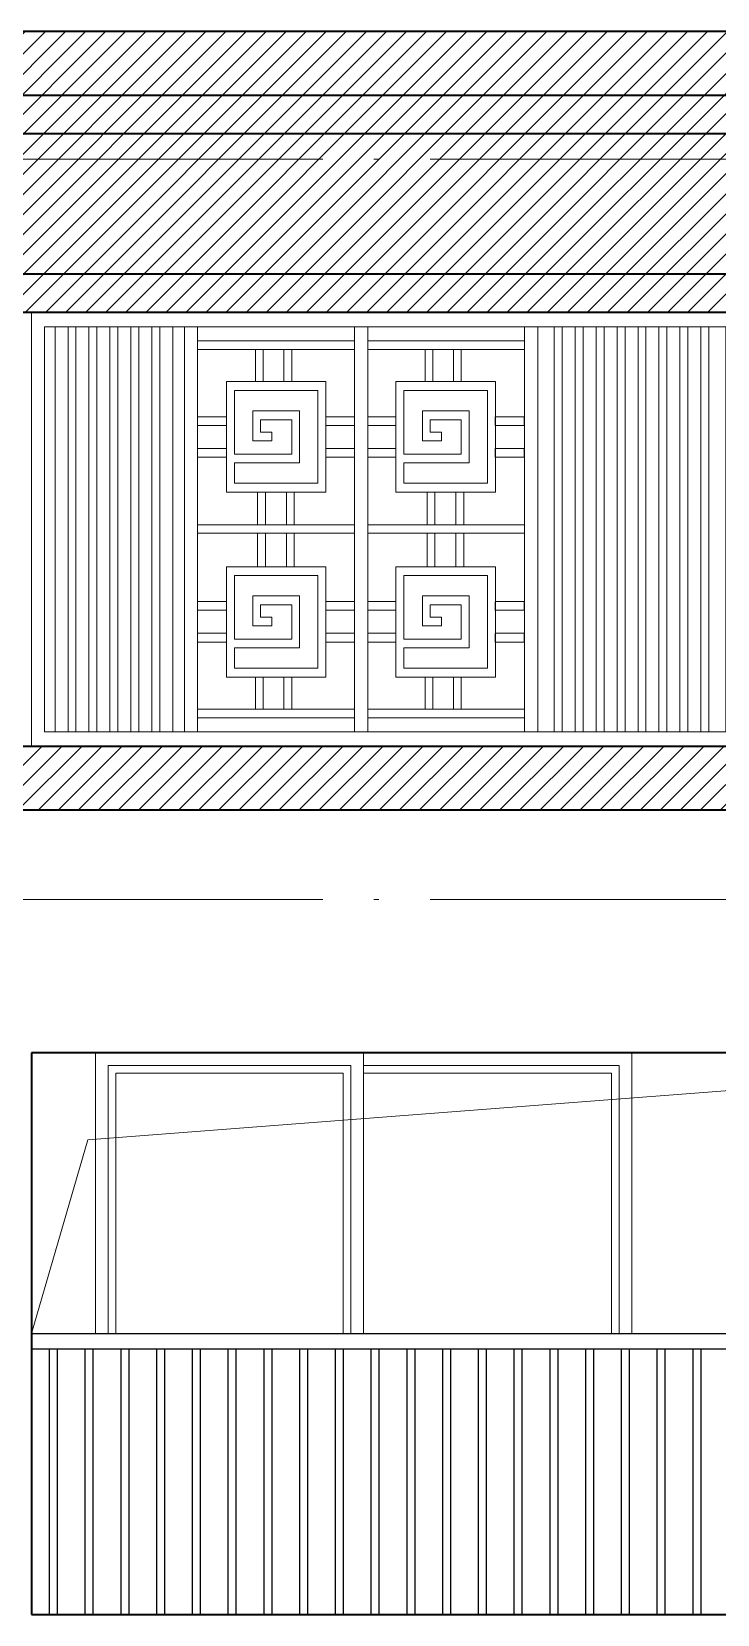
# Model space of a CAD drawing. Extents: x -518115 to 1124316, y -209821 to 1628073.
# Drawn here: x 856617 to 859302, y 143849 to 150049 of the extents above; entities that cross this region are included whole.
import ezdxf
from ezdxf.xclip import XClip

# ---------------------------------------------------------------- set-up
doc = ezdxf.new("R2010")
doc.units = 0
doc.header["$LTSCALE"] = 1000
doc.header["$MEASUREMENT"] = 0
doc.header["$XCLIPFRAME"] = 0
doc.linetypes.add('DOTE', pattern=[2.4200000000000004, 2, -0.2, 0.02, -0.2])
doc.layers.add('3-剖面填充（细）', color=250, linetype='Continuous')
doc.layers.add('Stair-栏杆', color=142, linetype='Continuous')
for name, color, linetype, lineweight in [('DOTE', 19, 'DOTE', 9), ('WINDOW', 144, 'Continuous', 15), ('立面-中轮廓线', 213, 'Continuous', 35), ('立面-普通轮廓', 7, 'Continuous', 18), ('立面-洞口示意', 152, 'Continuous', 13), ('立面-窗开启线', 250, 'Continuous', 13)]:
    doc.layers.add(name, color=color, linetype=linetype, lineweight=lineweight)

# ---------------------------------------------------------------- blocks, each defined once
blk = doc.blocks.new('A$C2CC04333')
at = {"layer": '立面-窗开启线', "color": 36, "ltscale": 0.5, "true_color": 0x88471b}
for p, q in [((0, -1699.529811659828), (0, 0)), ((0, 0), (4649.996272263583, 0)), ((4599.144484703429, -56.87853596838977), (50.85178756015375, -56.87853598059155)), ((50.85178756015375, -56.87853598059155), (50.85178756015375, -1642.853087623836)), ((91.46820706798462, -1642.853087623829), (91.46820707357256, -56.87853596836067)), ((142.3592910130392, -56.87853596836067), (142.3592910070438, -1642.853087623829)), ((173.4557693891111, -1642.853087623829), (173.4557693951647, -56.87853596836067)), ((224.3468533341656, -56.87853596836067), (224.3468533286359, -1642.853087623829)), ((255.4433317107032, -1642.853087623829), (255.4433317162911, -56.87853596836067)), ((306.3344156557578, -56.87853596836067), (306.3344156501116, -1642.853087623829)), ((337.4308940322953, -1642.853087623829), (337.4308940378833, -56.87853596836067)), ((388.3219779773499, -56.87853596836067), (388.3219779717037, -1642.853087623829)), ((419.4184563538874, -1642.853087623829), (419.4184563594754, -56.87853596836067)), ((470.3095402984763, -56.87853596836067), (470.3095402928302, -1642.853087623829)), ((501.4060186750139, -1642.853087623829), (501.4060186810675, -56.87853596836067)), ((552.2971026200685, -56.87853596836067), (552.2971026144805, -1642.853087623829)), ((598.1124247489497, -56.87853596825153), (598.1124247428961, -1642.853087623822)), ((649.7057937057689, -1642.853087623822), (649.7057937113568, -56.87853596825153)), ((1264.205234647263, -56.87853596825153), (1264.205234641209, -1640.58959612879)), ((1315.798603604082, -1640.58959612879), (1315.79860360967, -56.87853596825153)), ((1930.298044545576, -56.87853596825153), (1930.298044539522, -1642.853087623822)), ((1981.891413502395, -1642.853087623822), (1981.891413507983, -56.87853596825153)), ((2046.55918405531, -56.87853596825153), (2046.524761667824, -1642.853087623829)), ((2077.621240059147, -1642.853087623829), (2077.655662446748, -56.87853596825153)), ((2128.529559754301, -56.87853596825153), (2128.512348557706, -1642.853087623822)), ((2159.608826942218, -1642.853087623822), (2159.626038138755, -56.87853596825153)), ((2210.499935450964, -56.87853596825153), (2210.499935445376, -1642.853087623822)), ((2241.596413827501, -1642.853087623822), (2241.596413833089, -56.87853596825153)), ((2292.487497772556, -56.87853596825153), (2292.487497766968, -1642.853087623822)), ((2323.583976149093, -1642.853087623822), (2323.583976154681, -56.87853596825153)), ((2374.475060094148, -56.87853596825153), (2374.475060088094, -1642.853087623822)), ((2405.57153847022, -1642.853087623822), (2405.571538476273, -56.87853596825153)), ((2456.462622415274, -56.87853596825153), (2456.462622409686, -1642.853087623822)), ((2487.559100791812, -1642.853087623822), (2487.5591007974, -56.87853596825153)), ((2538.450184736867, -56.87853596825153), (2538.450184731337, -1642.853087623822)), ((2569.546663113404, -1642.853087623822), (2569.546663118992, -56.87853596825153)), ((2620.437747058459, -56.87853596825153), (2620.437747052929, -1642.853087623822)), ((2651.534225435054, -1642.853087623822), (2651.534225440584, -56.87853596825153)), ((2718.108580169734, -56.87853596825153), (2718.108580164146, -1642.853087623822)), ((2769.701949126495, -1642.853087623822), (2769.701949132141, -56.87853596825153)), ((3384.201390068047, -56.87853596825153), (3384.201390062459, -1640.589596119011)), ((3435.794759024866, -1640.589596119011), (3435.794759030454, -56.87853596825153)), ((4050.29419996636, -56.87853596825153), (4050.294199960772, -1642.853087623822)), ((4097.699169643514, -56.87853596836067), (4097.69916964916, -1642.853087623822)), ((4148.590253588627, -1642.853087623822), (4148.590253582515, -56.87853596836067)), ((4179.686731965106, -56.87853596836067), (4179.686731970636, -1642.853087623822)), ((4230.577815909754, -1642.853087623822), (4230.577815904107, -56.87853596836067)), ((4261.674294286233, -56.87853596836067), (4261.674294291821, -1642.853087623822)), ((4312.565378231346, -1642.853087623822), (4312.5653782257, -56.87853596836067)), ((4343.661856607825, -56.87853596836067), (4343.661856613413, -1642.853087623822)), ((4394.552940552938, -1642.853087623822), (4394.552940547292, -56.87853596836067)), ((4425.649418929417, -56.87853596836067), (4425.649418935005, -1642.853087623822)), ((4476.54050287453, -1642.853087623822), (4476.540502868418, -56.87853596836067)), ((4507.636981250544, -56.87853596836067), (4507.636981256597, -1642.853087623822)), ((4558.528065195656, -1642.853087623822), (4558.52806519001, -56.87853596836067)), ((4599.144484703429, -56.87853598059155), (4599.144484703429, -1642.853087623836)), ((4649.996272263583, -1699.529703226406), (4649.996272263583, -1.317821443080902e-07)), ((1264.205234641209, -111.5232210650574), (649.7057937057689, -111.5232210650574)), ((1930.298044539522, -111.5232210650574), (1315.798603604082, -111.5232210650574)), ((3384.201390062459, -111.5232210550457), (2769.701949126553, -111.5232210550457)), ((4050.294199960772, -111.5232210550457), (3435.794759024866, -111.5232210550457)), ((649.7057937057689, -145.67601403757), (1264.205234641209, -145.67601403757)), ((876.3515844079666, -271.0760022273753), (876.3515844079666, -145.67601403757)), ((907.0983063234016, -145.67601403757), (907.0983063234016, -271.0760022273753)), ((987.5472158063203, -271.0760021882597), (987.5472158063203, -145.67601403757)), ((1018.293937722221, -145.67601403757), (1018.293937722221, -271.0760021882597)), ((1315.798603604082, -145.67601403757), (1930.298044539522, -145.67601403757)), ((1540.394705249928, -271.0760022273753), (1540.394705249928, -145.67601403757)), ((1571.141427165829, -145.67601403757), (1571.141427165829, -271.0760022273753)), ((1651.590336648282, -271.0760021882597), (1651.590336648282, -145.67601403757)), ((1682.337058564182, -145.67601403757), (1682.337058564182, -271.0760021882597)), ((2769.701949126553, -145.6760140277911), (3384.201390062459, -145.6760140277911)), ((2996.34773982875, -271.0760022173636), (2996.34773982875, -145.6760140275583)), ((3027.094461744651, -145.6760140275583), (3027.094461744651, -271.0760022173636)), ((3107.543371227104, -271.0760021784808), (3107.543371227104, -145.6760140275583)), ((3138.290093143005, -145.6760140275583), (3138.290093143005, -271.0760021784808)), ((3435.794759024866, -145.6760140277911), (4050.294199960772, -145.6760140277911)), ((3660.390860670712, -271.0760022175964), (3660.390860670712, -145.6760140275583)), ((3691.137582586613, -145.6760140275583), (3691.137582586613, -271.0760022175964)), ((3771.586492069531, -271.0760021784808), (3771.586492069531, -145.6760140275583)), ((3802.333213984966, -145.6760140275583), (3802.333213984966, -271.0760021784808)), ((1152.034762713592, -271.0760022273753), (762.5938416868448, -271.0760022273753)), ((762.5938416868448, -271.0760022273753), (762.5938416868448, -703.6780465461779)), ((793.8515998218209, -554.5441838994157), (793.8515998218209, -305.6082706772722)), ((1120.777004578616, -305.6082706772722), (793.8515998218209, -305.6082706772722)), ((1120.777004578616, -669.145778096281), (1120.777004578616, -305.6082706772722)), ((1152.034762713592, -703.6780465461779), (1152.034762713592, -271.0760022273753)), ((1816.07788355602, -271.0760022273753), (1426.636962528806, -271.0760022273753)), ((1426.636962528806, -271.0760022273753), (1426.636962528806, -703.6780465461779)), ((1457.894720663782, -554.5441838994157), (1457.894720663782, -305.6082706772722)), ((1784.820125420578, -305.6082706772722), (1457.894720663782, -305.6082706772722)), ((1784.820125420578, -669.145778096281), (1784.820125420578, -305.6082706772722)), ((1816.07788355602, -703.6780465461779), (1816.07788355602, -271.0760022273753)), ((3272.030918134842, -271.0760022173636), (2882.589997107629, -271.0760022173636)), ((2882.589997107629, -271.0760022173636), (2882.589997107629, -703.678046536399)), ((2913.847755242605, -554.5441838896368), (2913.847755242605, -305.6082706674933)), ((3240.773159999866, -305.6082706674933), (2913.847755242605, -305.6082706674933)), ((3240.773159999866, -669.1457780862693), (3240.773159999866, -305.6082706674933)), ((3272.030918134842, -703.678046536399), (3272.030918134842, -271.0760022173636)), ((3936.074038976803, -271.0760022175964), (3546.633117950056, -271.0760022175964)), ((3546.633117950056, -271.0760022175964), (3546.633117950056, -703.678046536399)), ((3577.890876085032, -554.5441838896368), (3577.890876085032, -305.6082706674933)), ((3904.816280841827, -305.6082706674933), (3577.890876085032, -305.6082706674933)), ((3904.816280841827, -669.1457780862693), (3904.816280841827, -305.6082706674933)), ((3936.074038976803, -703.678046536399), (3936.074038976803, -271.0760022175964)), ((762.5938416868448, -408.4461250724271), (649.7057937057689, -408.4461250724271)), ((1048.525465283077, -385.6775964240078), (866.1031391178258, -385.6775964240078)), ((866.1031391178258, -502.9355189632624), (866.1031391178258, -385.6775964240078)), ((1018.292551676743, -420.2098648741376), (896.3360527236946, -420.2098648741376)), ((896.3360527236946, -468.4032505131327), (896.3360527236946, -420.2098648741376)), ((1018.292551676743, -554.5441838994157), (1018.292551676743, -420.2098648741376)), ((1048.525465283077, -589.0764523495454), (1048.525465283077, -385.6775964240078)), ((1151.316524213646, -442.6004577034619), (1151.316524213646, -408.4461250724271)), ((1151.316524213646, -408.4461250724271), (1264.205234641209, -408.4461250724271)), ((1426.636962528806, -408.4461250724271), (1315.798603604082, -408.4461250724271)), ((1712.568586125039, -385.6775964240078), (1530.146259959787, -385.6775964240078)), ((1530.146259959787, -502.9355189632624), (1530.146259959787, -385.6775964240078)), ((1682.335672518704, -420.2098648741376), (1560.379173565656, -420.2098648741376)), ((1560.379173565656, -468.4032505131327), (1560.379173565656, -420.2098648741376)), ((1682.335672518704, -554.5441838994157), (1682.335672518704, -420.2098648741376)), ((1712.568586125039, -589.0764523495454), (1712.568586125039, -385.6775964240078)), ((1815.359645055607, -442.6004577034619), (1815.359645055607, -408.4461250724271)), ((1815.359645055607, -408.4461250724271), (1928.248355450574, -408.4461250724271)), ((1928.248355450574, -408.4461250724271), (1928.248355450574, -442.6004577034619)), ((2882.589997107629, -408.4461250626482), (2769.701949126553, -408.4461250626482)), ((3168.521620703861, -385.6775964142289), (2986.09929453861, -385.6775964142289)), ((2986.09929453861, -502.9355189532507), (2986.09929453861, -385.6775964142289)), ((3138.288707097992, -420.2098648641258), (3016.332208144478, -420.2098648641258)), ((3016.332208144478, -468.4032505033538), (3016.332208144478, -420.2098648641258)), ((3138.288707097992, -554.5441838896368), (3138.288707097992, -420.2098648641258)), ((3168.521620703861, -589.0764523395337), (3168.521620703861, -385.6775964142289)), ((3271.31267963443, -442.600457693683), (3271.31267963443, -408.4461250626482)), ((3271.31267963443, -408.4461250626482), (3384.201390062459, -408.4461250626482)), ((3546.633117950056, -408.4461250626482), (3435.794759024866, -408.4461250626482)), ((3832.564741545822, -385.6775964142289), (3650.142415380571, -385.6775964142289)), ((3650.142415380571, -502.9355189532507), (3650.142415380571, -385.6775964142289)), ((3802.331827939954, -420.2098648641258), (3680.375328986906, -420.2098648641258)), ((3680.375328986906, -468.4032505033538), (3680.375328986906, -420.2098648641258)), ((3802.331827939954, -554.5441838896368), (3802.331827939954, -420.2098648641258)), ((3832.564741545822, -589.0764523395337), (3832.564741545822, -385.6775964142289)), ((3935.355800476391, -442.600457693683), (3935.355800476391, -408.4461250626482)), ((3935.355800476391, -408.4461250626482), (4048.244510871358, -408.4461250626482)), ((4048.244510871358, -408.4461250626482), (4048.244510871358, -442.600457693683)), ((649.7057937057689, -442.6004577034619), (762.5938416868448, -442.6004577034619)), ((940.9167897361331, -468.4032505131327), (896.3360527236946, -468.4032505131327)), ((940.9167897361331, -502.9355189632624), (940.9167897361331, -468.4032505131327)), ((1264.205234641209, -442.6004577034619), (1151.316524213646, -442.6004577034619)), ((1315.798603604082, -442.6004577034619), (1426.636962528806, -442.6004577034619)), ((1604.959910578094, -468.4032505131327), (1560.379173565656, -468.4032505131327)), ((1604.959910578094, -502.9355189632624), (1604.959910578094, -468.4032505131327)), ((1928.248355450574, -442.6004577034619), (1815.359645055607, -442.6004577034619)), ((2769.701949126553, -442.600457693683), (2882.589997107629, -442.600457693683)), ((3060.912945156917, -468.4032505033538), (3016.332208144478, -468.4032505033538)), ((3060.912945156917, -502.9355189532507), (3060.912945156917, -468.4032505033538)), ((3384.201390062459, -442.600457693683), (3271.31267963443, -442.600457693683)), ((3435.794759024866, -442.600457693683), (3546.633117950056, -442.600457693683)), ((3724.956065998878, -468.4032505033538), (3680.375328986906, -468.4032505033538)), ((3724.956065998878, -502.9355189532507), (3724.956065998878, -468.4032505033538)), ((4048.244510871358, -442.600457693683), (3935.355800476391, -442.600457693683)), ((762.5938416868448, -533.2920175024774), (649.7057937057689, -533.2920175024774)), ((1018.292551676743, -554.5441838994157), (793.8515998218209, -554.5441838994157)), ((940.9167897361331, -502.9355189632624), (866.1031391178258, -502.9355189632624)), ((1151.31652424857, -567.4463501335122), (1151.31652424857, -533.2920175024774)), ((1151.31652424857, -533.2920175024774), (1264.205234641209, -533.2920175024774)), ((1426.636962528806, -533.2920175024774), (1315.798603604082, -533.2920175024774)), ((1682.335672518704, -554.5441838994157), (1457.894720663782, -554.5441838994157)), ((1604.959910578094, -502.9355189632624), (1530.146259959787, -502.9355189632624)), ((1815.359645090532, -567.4463501335122), (1815.359645090532, -533.2920175024774)), ((1815.359645090532, -533.2920175024774), (1928.248355485499, -533.2920175024774)), ((1928.248355485499, -533.2920175024774), (1928.248355485499, -567.4463501335122)), ((2882.589997107629, -533.2920174926985), (2769.701949126553, -533.2920174926985)), ((3138.288707097992, -554.5441838896368), (2913.847755242605, -554.5441838896368)), ((3060.912945156917, -502.9355189532507), (2986.09929453861, -502.9355189532507)), ((3271.312679669354, -567.4463501237333), (3271.312679669354, -533.2920174926985)), ((3271.312679669354, -533.2920174926985), (3384.201390062459, -533.2920174926985)), ((3546.633117950056, -533.2920174926985), (3435.794759024866, -533.2920174926985)), ((3802.331827939954, -554.5441838896368), (3577.890876085032, -554.5441838896368)), ((3724.956065998878, -502.9355189532507), (3650.142415380571, -502.9355189532507)), ((3935.355800511781, -567.4463501237333), (3935.355800511781, -533.2920174926985)), ((3935.355800511781, -533.2920174926985), (4048.244510906748, -533.2920174926985)), ((4048.244510906748, -533.2920174926985), (4048.244510906748, -567.4463501237333)), ((649.7057937057689, -567.4463501335122), (762.5938416868448, -567.4463501335122)), ((1048.525465283077, -589.0764523495454), (793.8515998218209, -589.0764523495454)), ((793.8515998218209, -669.145778096281), (793.8515998218209, -589.0764523495454)), ((1264.205234641209, -567.4463501335122), (1151.31652424857, -567.4463501335122)), ((1315.798603604082, -567.4463501335122), (1426.636962528806, -567.4463501335122)), ((1712.568586125039, -589.0764523495454), (1457.894720663782, -589.0764523495454)), ((1457.894720663782, -669.145778096281), (1457.894720663782, -589.0764523495454)), ((1928.248355485499, -567.4463501335122), (1815.359645090532, -567.4463501335122)), ((2769.701949126553, -567.4463501237333), (2882.589997107629, -567.4463501237333)), ((3168.521620703861, -589.0764523395337), (2913.84775524307, -589.0764523395337)), ((2913.84775524307, -669.1457780862693), (2913.84775524307, -589.0764523395337)), ((3384.201390062459, -567.4463501237333), (3271.312679669354, -567.4463501237333)), ((3435.794759024866, -567.4463501237333), (3546.633117950056, -567.4463501237333)), ((3832.564741545822, -589.0764523395337), (3577.890876085032, -589.0764523395337)), ((3577.890876085032, -669.1457780862693), (3577.890876085032, -589.0764523395337)), ((4048.244510906748, -567.4463501237333), (3935.355800511781, -567.4463501237333)), ((1120.777004578616, -669.145778096281), (793.8515998218209, -669.145778096281)), ((1784.820125420578, -669.145778096281), (1457.894720663782, -669.145778096281)), ((3240.773159999866, -669.1457780862693), (2913.84775524307, -669.1457780862693)), ((3904.816280841827, -669.1457780862693), (3577.890876085032, -669.1457780862693)), ((762.5938416868448, -703.6780465461779), (1152.034762713592, -703.6780465461779)), ((884.550340639893, -703.6780465461779), (884.5503406398348, -832.2951811955136)), ((915.2970625557937, -832.2951811955136), (915.2970625557937, -703.6780465461779)), ((997.2818527868949, -703.6780465852935), (997.2818527845084, -832.2951811955136)), ((1028.028574700409, -832.2951811955136), (1028.028574700467, -703.6780465871561)), ((1426.636962528806, -703.6780465461779), (1816.07788355602, -703.6780465461779)), ((1548.593461481854, -703.6780465461779), (1548.593461481854, -832.295181195499)), ((1579.340183397697, -832.295181195499), (1579.340183397755, -703.6780465461779)), ((1661.324973628856, -703.6780465852935), (1661.32497362647, -832.2951811955063)), ((1692.071695542429, -832.295181195499), (1692.071695542429, -703.6780465871561)), ((2882.589997107629, -703.678046536399), (3272.030918134842, -703.678046536399)), ((3004.546496061143, -703.678046536399), (3004.546496061084, -832.295181195499)), ((3035.293217976578, -832.295181195499), (3035.293217976578, -703.678046536399)), ((3117.278008207679, -703.6780465752818), (3117.278008205292, -832.2951811954918)), ((3148.024730121251, -832.2951811954845), (3148.024730121251, -703.6780465773772)), ((3546.633117950056, -703.678046536399), (3936.074038976803, -703.678046536399)), ((3668.589616903104, -703.678046536399), (3668.589616903104, -832.2951811954772)), ((3699.336338818539, -832.2951811954772), (3699.336338818539, -703.678046536399)), ((3781.32112904964, -703.6780465752818), (3781.321129047719, -832.2951811954845)), ((3812.067850963154, -832.2951811954772), (3812.067850963213, -703.6780465773772)), ((1264.205234644294, -832.295181195499), (649.7057937076315, -832.2951811955063)), ((649.7057937076315, -864.1755725580952), (1264.205234644178, -864.1755725578987)), ((884.550340639893, -995.8517651136499), (884.5503406398348, -867.2346304643143)), ((915.2970625557937, -867.2346304643143), (915.2970625557937, -995.8517651136499)), ((997.2818527868949, -995.8517650745343), (997.2818527845084, -867.2346304643143)), ((1028.028574700409, -867.2346304643143), (1028.028574700467, -995.8517650726717)), ((1930.298044542607, -832.2951811978419), (1315.798603605945, -832.2951811978492)), ((1315.798603605945, -864.175572560438), (1930.298044542491, -864.1755725602416)), ((1548.593461481854, -995.8517651136499), (1548.593461481854, -867.2346304643288)), ((1579.340183397697, -867.2346304643288), (1579.340183397755, -995.8517651136499)), ((1661.324973628856, -995.8517650745343), (1661.32497362647, -867.2346304643215)), ((1692.071695542429, -867.2346304643288), (1692.071695542429, -995.8517650726717)), ((3384.201390065078, -832.295181202986), (2769.701949128415, -832.2951812029933)), ((2769.701949128415, -864.1755725655821), (3384.201390064962, -864.1755725653857)), ((3004.546496061143, -995.8517651234288), (3004.546496061084, -867.2346304643288)), ((3035.293217976578, -867.2346304643288), (3035.293217976578, -995.8517651234288)), ((3117.278008207679, -995.8517650845461), (3117.278008205292, -867.2346304643361)), ((3148.024730121251, -867.2346304643434), (3148.024730121251, -995.8517650824506)), ((4050.294199963333, -832.2951812053288), (3435.79475902667, -832.2951812053361)), ((3435.79475902667, -864.175572567925), (4050.294199963217, -864.1755725677285)), ((3668.589616903104, -995.8517651234288), (3668.589616903104, -867.2346304643506)), ((3699.336338818539, -867.2346304643506), (3699.336338818539, -995.8517651234288)), ((3781.32112904964, -995.8517650845461), (3781.321129047719, -867.2346304643434)), ((3812.067850963154, -867.2346304643506), (3812.067850963213, -995.8517650824506)), ((1152.034762713592, -995.8517651334405), (762.5938416868448, -995.8517651334405)), ((762.5938416868448, -995.8517651334405), (762.5938416868448, -1428.453809452243)), ((793.8515998218209, -1279.319946805481), (793.8515998218209, -1030.384033583337)), ((1120.777004578616, -1030.384033583337), (793.8515998218209, -1030.384033583337)), ((1120.777004578616, -1393.921541002346), (1120.777004578616, -1030.384033583337)), ((1152.034762713592, -1428.453809452243), (1152.034762713592, -995.8517651334405)), ((1816.07788355602, -995.8517651334405), (1426.636962528806, -995.8517651334405)), ((1426.636962528806, -995.8517651334405), (1426.636962528806, -1428.453809452243)), ((1457.894720663782, -1279.319946805481), (1457.894720663782, -1030.384033583337)), ((1784.820125420578, -1030.384033583337), (1457.894720663782, -1030.384033583337)), ((1784.820125420578, -1393.921541002346), (1784.820125420578, -1030.384033583337)), ((1816.07788355602, -1428.453809452243), (1816.07788355602, -995.8517651334405)), ((3272.030918134842, -995.8517651234288), (2882.589997107629, -995.8517651234288)), ((2882.589997107629, -995.8517651234288), (2882.589997107629, -1428.453809442464)), ((2913.847755242605, -1279.319946795702), (2913.847755242605, -1030.384033573559)), ((3240.773159999866, -1030.384033573559), (2913.847755242605, -1030.384033573559)), ((3240.773159999866, -1393.921540992334), (3240.773159999866, -1030.384033573559)), ((3272.030918134842, -1428.453809442464), (3272.030918134842, -995.8517651234288)), ((3936.074038976803, -995.8517651236616), (3546.633117950056, -995.8517651236616)), ((3546.633117950056, -995.8517651236616), (3546.633117950056, -1428.453809442464)), ((3577.890876085032, -1279.319946795702), (3577.890876085032, -1030.384033573559)), ((3904.816280841827, -1030.384033573559), (3577.890876085032, -1030.384033573559)), ((3904.816280841827, -1393.921540992334), (3904.816280841827, -1030.384033573559)), ((3936.074038976803, -1428.453809442464), (3936.074038976803, -995.8517651236616)), ((1048.525465283077, -1110.453359330073), (866.1031391178258, -1110.453359330073)), ((866.1031391178258, -1227.711281869328), (866.1031391178258, -1110.453359330073)), ((1048.525465283077, -1313.852215255611), (1048.525465283077, -1110.453359330073)), ((1712.568586125039, -1110.453359330073), (1530.146259959787, -1110.453359330073)), ((1530.146259959787, -1227.711281869328), (1530.146259959787, -1110.453359330073)), ((1712.568586125039, -1313.852215255611), (1712.568586125039, -1110.453359330073)), ((3168.521620703861, -1110.453359320294), (2986.09929453861, -1110.453359320294)), ((2986.09929453861, -1227.711281859316), (2986.09929453861, -1110.453359320294)), ((3168.521620703861, -1313.852215245599), (3168.521620703861, -1110.453359320294)), ((3832.564741545822, -1110.453359320294), (3650.142415380571, -1110.453359320294)), ((3650.142415380571, -1227.711281859316), (3650.142415380571, -1110.453359320294)), ((3832.564741545822, -1313.852215245599), (3832.564741545822, -1110.453359320294)), ((649.7057937057689, -1132.083461526316), (762.5938416868448, -1132.083461526316)), ((762.5938416868448, -1166.23779415735), (649.7057937057689, -1166.23779415735)), ((1018.292551676743, -1144.985627780203), (896.3360527236946, -1144.985627780203)), ((896.3360527236946, -1193.179013419198), (896.3360527236946, -1144.985627780203)), ((1018.292551676743, -1279.319946805481), (1018.292551676743, -1144.985627780203)), ((1264.205234641209, -1132.083461526316), (1151.31652424857, -1132.083461526316)), ((1151.316524213646, -1167.376220609527), (1151.316524213646, -1133.221887978492)), ((1151.31652424857, -1166.23779415735), (1264.205234641209, -1166.23779415735)), ((1315.798603604082, -1132.083461526316), (1426.636962528806, -1132.083461526316)), ((1426.636962528806, -1166.23779415735), (1315.798603604082, -1166.23779415735)), ((1682.335672518704, -1144.985627780203), (1560.379173565656, -1144.985627780203)), ((1560.379173565656, -1193.179013419198), (1560.379173565656, -1144.985627780203)), ((1682.335672518704, -1279.319946805481), (1682.335672518704, -1144.985627780203)), ((1928.248355485499, -1132.083461526316), (1815.359645090532, -1132.083461526316)), ((1815.359645055607, -1167.376220609527), (1815.359645055607, -1133.221887978492)), ((1815.359645090532, -1166.23779415735), (1928.248355485499, -1166.23779415735)), ((1928.248355485499, -1166.23779415735), (1928.248355485499, -1132.083461526316)), ((2769.701949126553, -1132.083461536095), (2882.589997107629, -1132.083461536095)), ((2882.589997107629, -1166.237794167129), (2769.701949126553, -1166.237794167129)), ((3138.288707097992, -1144.985627770191), (3016.332208144478, -1144.985627770191)), ((3016.332208144478, -1193.179013409419), (3016.332208144478, -1144.985627770191)), ((3138.288707097992, -1279.319946795702), (3138.288707097992, -1144.985627770191)), ((3384.201390062459, -1132.083461536095), (3271.312679669354, -1132.083461536095)), ((3271.31267963443, -1167.376220599748), (3271.31267963443, -1133.221887968713)), ((3271.312679669354, -1166.237794167129), (3384.201390062459, -1166.237794167129)), ((3435.794759024866, -1132.083461536095), (3546.633117950056, -1132.083461536095)), ((3546.633117950056, -1166.237794167129), (3435.794759024866, -1166.237794167129)), ((3802.331827939954, -1144.985627770191), (3680.375328986906, -1144.985627770191)), ((3680.375328986906, -1193.179013409419), (3680.375328986906, -1144.985627770191)), ((3802.331827939954, -1279.319946795702), (3802.331827939954, -1144.985627770191)), ((4048.244510906748, -1132.083461536095), (3935.355800511781, -1132.083461536095)), ((3935.355800476391, -1167.376220599748), (3935.355800476391, -1133.221887968713)), ((3935.355800511781, -1166.237794167129), (4048.244510906748, -1166.237794167129)), ((4048.244510906748, -1166.237794167129), (4048.244510906748, -1132.083461536095)), ((940.9167897361331, -1227.711281869328), (866.1031391178258, -1227.711281869328)), ((940.9167897361331, -1193.179013419198), (896.3360527236946, -1193.179013419198)), ((940.9167897361331, -1227.711281869328), (940.9167897361331, -1193.179013419198)), ((1604.959910578094, -1227.711281869328), (1530.146259959787, -1227.711281869328)), ((1604.959910578094, -1193.179013419198), (1560.379173565656, -1193.179013419198)), ((1604.959910578094, -1227.711281869328), (1604.959910578094, -1193.179013419198)), ((3060.912945156917, -1227.711281859316), (2986.09929453861, -1227.711281859316)), ((3060.912945156917, -1193.179013409419), (3016.332208144478, -1193.179013409419)), ((3060.912945156917, -1227.711281859316), (3060.912945156917, -1193.179013409419)), ((3724.956065998878, -1227.711281859316), (3650.142415380571, -1227.711281859316)), ((3724.956065998878, -1193.179013409419), (3680.375328986906, -1193.179013409419)), ((3724.956065998878, -1227.711281859316), (3724.956065998878, -1193.179013409419)), ((649.7057937057689, -1256.929353956366), (762.5938416868448, -1256.929353956366)), ((762.5938416868448, -1291.083686587401), (649.7057937057689, -1291.083686587401)), ((1018.292551676743, -1279.319946805481), (793.8515998218209, -1279.319946805481)), ((1264.205234641209, -1256.929353956366), (1151.316524213646, -1256.929353956366)), ((1151.31652424857, -1292.222113039577), (1151.31652424857, -1258.067780408543)), ((1151.316524213646, -1291.083686587401), (1264.205234641209, -1291.083686587401)), ((1315.798603604082, -1256.929353956366), (1426.636962528806, -1256.929353956366)), ((1426.636962528806, -1291.083686587401), (1315.798603604082, -1291.083686587401)), ((1682.335672518704, -1279.319946805481), (1457.894720663782, -1279.319946805481)), ((1928.248355450574, -1256.929353956366), (1815.359645055607, -1256.929353956366)), ((1815.359645090532, -1292.222113039577), (1815.359645090532, -1258.067780408543)), ((1815.359645055607, -1291.083686587401), (1928.248355450574, -1291.083686587401)), ((1928.248355450574, -1291.083686587401), (1928.248355450574, -1256.929353956366)), ((2769.701949126553, -1256.929353966145), (2882.589997107629, -1256.929353966145)), ((2882.589997107629, -1291.08368659718), (2769.701949126553, -1291.08368659718)), ((3138.288707097992, -1279.319946795702), (2913.847755242605, -1279.319946795702)), ((3384.201390062459, -1256.929353966145), (3271.31267963443, -1256.929353966145)), ((3271.312679669354, -1292.222113029798), (3271.312679669354, -1258.067780398764)), ((3271.31267963443, -1291.08368659718), (3384.201390062459, -1291.08368659718)), ((3435.794759024866, -1256.929353966145), (3546.633117950056, -1256.929353966145)), ((3546.633117950056, -1291.08368659718), (3435.794759024866, -1291.08368659718)), ((3802.331827939954, -1279.319946795702), (3577.890876085032, -1279.319946795702)), ((4048.244510871358, -1256.929353966145), (3935.355800476391, -1256.929353966145)), ((3935.355800511781, -1292.222113029798), (3935.355800511781, -1258.067780398764)), ((3935.355800476391, -1291.08368659718), (4048.244510871358, -1291.08368659718)), ((4048.244510871358, -1291.08368659718), (4048.244510871358, -1256.929353966145)), ((1048.525465283077, -1313.852215255611), (793.8515998218209, -1313.852215255611)), ((793.8515998218209, -1393.921541002346), (793.8515998218209, -1313.852215255611)), ((1712.568586125039, -1313.852215255611), (1457.894720663782, -1313.852215255611)), ((1457.894720663782, -1393.921541002346), (1457.894720663782, -1313.852215255611)), ((3168.521620703861, -1313.852215245599), (2913.84775524307, -1313.852215245599)), ((2913.84775524307, -1393.921540992334), (2913.84775524307, -1313.852215245599)), ((3832.564741545822, -1313.852215245599), (3577.890876085032, -1313.852215245599)), ((3577.890876085032, -1393.921540992334), (3577.890876085032, -1313.852215245599)), ((1120.777004578616, -1393.921541002346), (793.8515998218209, -1393.921541002346)), ((1784.820125420578, -1393.921541002346), (1457.894720663782, -1393.921541002346)), ((3240.773159999866, -1393.921540992334), (2913.84775524307, -1393.921540992334)), ((3904.816280841827, -1393.921540992334), (3577.890876085032, -1393.921540992334)), ((762.5938416868448, -1428.453809452243), (1152.034762713592, -1428.453809452243)), ((876.3515844079666, -1428.453809432453), (876.3515844079666, -1553.853797622258)), ((907.0983063234016, -1553.853797622258), (907.0983063234016, -1428.453809432453)), ((987.5472158063203, -1428.453809471568), (987.5472158063203, -1553.853797622258)), ((1018.293937722221, -1553.853797622258), (1018.293937722221, -1428.453809471568)), ((1426.636962528806, -1428.453809452243), (1816.07788355602, -1428.453809452243)), ((1540.394705249928, -1428.453809432453), (1540.394705249928, -1553.853797622258)), ((1571.141427165829, -1553.853797622258), (1571.141427165829, -1428.453809432453)), ((1651.590336648282, -1428.453809471568), (1651.590336648282, -1553.853797622258)), ((1682.337058564182, -1553.853797622258), (1682.337058564182, -1428.453809471568)), ((2882.589997107629, -1428.453809442464), (3272.030918134842, -1428.453809442464)), ((2996.34773982875, -1428.453809442464), (2996.34773982875, -1553.85379763227)), ((3027.094461744651, -1553.85379763227), (3027.094461744651, -1428.453809442464)), ((3107.543371227104, -1428.453809481347), (3107.543371227104, -1553.85379763227)), ((3138.290093143005, -1553.85379763227), (3138.290093143005, -1428.453809481347)), ((3546.633117950056, -1428.453809442464), (3936.074038976803, -1428.453809442464)), ((3660.390860670712, -1428.453809442231), (3660.390860670712, -1553.85379763227)), ((3691.137582586613, -1553.85379763227), (3691.137582586613, -1428.453809442231)), ((3771.586492069531, -1428.453809481347), (3771.586492069531, -1553.85379763227)), ((3802.333213984966, -1553.85379763227), (3802.333213984966, -1428.453809481347)), ((649.7057937057689, -1553.853797622258), (1264.205234641209, -1553.853797622258)), ((1264.205234641209, -1588.00659059477), (649.7057937057689, -1588.00659059477)), ((1315.798603604082, -1553.853797622258), (1930.298044539522, -1553.853797622258)), ((1930.298044539522, -1588.00659059477), (1315.798603604082, -1588.00659059477)), ((2769.701949126553, -1553.853797632037), (3384.201390062459, -1553.853797632037)), ((3384.201390062459, -1588.006590604782), (2769.701949126553, -1588.006590604782)), ((3435.794759024866, -1553.853797632037), (4050.294199960772, -1553.853797632037)), ((4050.294199960772, -1588.006590604782), (3435.794759024866, -1588.006590604782)), ((4599.144484703429, -1642.853087623829), (50.85178756015375, -1642.853087623836)), ((0, -1699.529811659828), (4649.996272263583, -1699.529811659828))]:
    blk.add_line(p, q, dxfattribs=at)
blk = doc.blocks.new('FDSFSCSD')
blk.add_blockref('A$C2CC04333', (398255.3229113736, 57876.00000000012))
blk = doc.blocks.new('hfhfthfthf')
at = {"layer": 'Stair-栏杆'}
for p, q in [((424316.5786998163, 36475.99991834373), (428966.5787161089, 36475.99991834373)), ((424316.5786998163, 36415.99991834466), (428966.5787161089, 36415.99991834466))]:
    blk.add_line(p, q, dxfattribs=at)
for points in [[(424386.5786998165, 35376), (424386.5786998165, 36415.99991834466)], [(424416.5786998165, 36415.99991834466), (424416.5786998165, 35376)], [(424526.5786998165, 35376), (424526.5786998165, 36415.99991834466)], [(424556.5786998165, 36415.99991834466), (424556.5786998165, 35376)], [(424666.5786998165, 35376), (424666.5786998165, 36415.99991834466)], [(424696.5786998165, 36415.99991834466), (424696.5786998165, 35376)], [(424806.5786998165, 35376), (424806.5786998165, 36415.99991834466)], [(424836.5786998165, 36415.99991834466), (424836.5786998165, 35376)], [(424946.5786998165, 35376), (424946.5786998165, 36415.99991834466)], [(424976.5786998165, 36415.99991834466), (424976.5786998165, 35376)], [(425086.5786998165, 35376), (425086.5786998165, 36415.99991834466)], [(425116.5786998165, 36415.99991834466), (425116.5786998165, 35376)], [(425226.5786998165, 35376), (425226.5786998165, 36415.99991834466)], [(425256.5786998165, 36415.99991834466), (425256.5786998165, 35376)], [(425366.5786998165, 35376), (425366.5786998165, 36415.99991834466)], [(425396.5786998165, 36415.99991834466), (425396.5786998165, 35376)], [(425506.5786998165, 35376), (425506.5786998165, 36415.99991834466)], [(425536.5786998165, 36415.99991834466), (425536.5786998165, 35376)], [(425646.5786998165, 35376), (425646.5786998165, 36415.99991834466)], [(425676.5786998165, 36415.99991834466), (425676.5786998165, 35376)], [(425786.5786998165, 35376), (425786.5786998165, 36415.99991834466)], [(425816.5786998165, 36415.99991834466), (425816.5786998165, 35376)], [(425926.5786998165, 35376), (425926.5786998165, 36415.99991834466)], [(425956.5786998165, 36415.99991834466), (425956.5786998165, 35376)], [(426066.5786998165, 35376), (426066.5786998165, 36415.99991834466)], [(426096.5786998165, 36415.99991834466), (426096.5786998165, 35376)], [(426206.5786998165, 35376), (426206.5786998165, 36415.99991834466)], [(426236.5786998165, 36415.99991834466), (426236.5786998165, 35376)], [(426346.5786998165, 35376), (426346.5786998165, 36415.99991834466)], [(426376.5786998165, 36415.99991834466), (426376.5786998165, 35376)], [(426486.5786998165, 35376), (426486.5786998165, 36415.99991834466)], [(426516.5786998165, 36415.99991834466), (426516.5786998165, 35376)], [(426626.5786998165, 35376), (426626.5786998165, 36415.99991834466)], [(426656.5786998165, 36415.99991834466), (426656.5786998165, 35376)], [(426766.5786998165, 35376), (426766.5786998165, 36415.99991834466)], [(426796.5786998165, 36415.99991834466), (426796.5786998165, 35376)], [(426906.5786998165, 35376), (426906.5786998165, 36415.99991834466)], [(426936.5786998165, 36415.99991834466), (426936.5786998165, 35376)], [(427046.5786998165, 35376), (427046.5786998165, 36415.99991834466)], [(427076.5786998165, 36415.99991834466), (427076.5786998165, 35376)], [(427186.5786998165, 35376), (427186.5786998165, 36415.99991834466)], [(427216.5786998165, 36415.99991834466), (427216.5786998165, 35376)], [(427326.5786998165, 35376), (427326.5786998165, 36415.99991834466)], [(427356.5786998165, 36415.99991834466), (427356.5786998165, 35376)], [(427466.5786998165, 35376), (427466.5786998165, 36415.99991834466)], [(427496.5786998165, 36415.99991834466), (427496.5786998165, 35376)], [(427606.5786998165, 35376), (427606.5786998165, 36415.99991834466)], [(427636.5786998165, 36415.99991834466), (427636.5786998165, 35376)], [(427746.5786998165, 35376), (427746.5786998165, 36415.99991834466)], [(427776.5786998165, 36415.99991834466), (427776.5786998165, 35376)], [(427886.5786998165, 35376), (427886.5786998165, 36415.99991834466)], [(427916.5786998165, 36415.99991834466), (427916.5786998165, 35376)], [(428026.5786998165, 35376), (428026.5786998165, 36415.99991834466)], [(428056.5786998165, 36415.99991834466), (428056.5786998165, 35376)], [(428166.5786998165, 35376), (428166.5786998165, 36415.99991834466)], [(428196.5786998165, 36415.99991834466), (428196.5786998165, 35376)], [(428306.5786998165, 35376), (428306.5786998165, 36415.99991834466)], [(428336.5786998165, 36415.99991834466), (428336.5786998165, 35376)], [(428446.5786998165, 35376), (428446.5786998165, 36415.99991834466)], [(428476.5786998165, 36415.99991834466), (428476.5786998165, 35376)], [(428586.5786998165, 35376), (428586.5786998165, 36415.99991834466)], [(428616.5786998165, 36415.99991834466), (428616.5786998165, 35376)], [(428726.5786998165, 35376), (428726.5786998165, 36415.99991834466)], [(428756.5786998165, 36415.99991834466), (428756.5786998165, 35376)], [(428866.5786998165, 35376), (428866.5786998165, 36415.99991834466)], [(428896.5786998165, 36415.99991834466), (428896.5786998165, 35376)]]:
    blk.add_lwpolyline(points, dxfattribs=at)
blk = doc.blocks.new('A$C41BE1890')
at = {"layer": 'WINDOW'}
blk.add_line((-1050.000142690842, 2299.999999992666), (-1050.000142690842, 0), dxfattribs=at)
for points in [[(-2050.000285381684, 2249.999999992666), (-1100.000142690784, 2249.999999992608), (-1100.000142690784, 49.99999999994179), (-2050.000285381684, 50)], [(-49.99999999988358, 2249.999999992666), (-1050.000142690784, 2249.999999992608), (-1050.000142690784, 49.99999999994179), (-49.99999999988358, 50)]]:
    blk.add_lwpolyline(points, close=True, dxfattribs=at)
at = {"layer": 'WINDOW', "color": 250}
blk.add_lwpolyline([(-2020.000285381684, 2219.999999992666), (-1130.000142690784, 2219.999999992608), (-1130.000142690784, 79.99999999994179), (-2020.000285381684, 80)], close=True, dxfattribs=at)
blk.add_lwpolyline([(-1050.000142690842, 80), (-79.99999999988358, 80), (-79.99999999988358, 2219.999999992666), (-1050.000142690842, 2219.999999992666)], dxfattribs=at)
at = {"layer": '立面-普通轮廓'}
blk.add_lwpolyline([(-2100.000285381684, 2299.999999992666), (0, 2299.999999992666), (0, 0), (-2100.000285381684, 0)], close=True, dxfattribs=at)

msp = doc.modelspace()

# ---------------------------------------------------------------- hatches: boundary and pattern name
at = {"layer": '3-剖面填充（细）'}
h = msp.add_hatch(dxfattribs=at)
h.set_pattern_fill('ANSI31', color=256, scale=35)
h.set_pattern_definition([(45, (406899.9997231672, 103772.6396190592), (-39.28862052967754, 39.28862052967754), [])])
h.paths.add_polyline_path([(852916.5787024706, 148948.6396167151), (852916.5787024716, 150048.6396190617), (876366.5786592843, 150048.6396190378), (876366.5786592842, 149798.6396190404), (875766.5786607357, 149798.6396166938), (875766.5786607357, 149648.639616695), (875366.5786677751, 149648.6396190412), (875366.5786677747, 149098.6396166949), (875516.5786677747, 149098.6396166947), (875516.5786677744, 148948.6396166925)])
h = msp.add_hatch(dxfattribs=at)
h.set_pattern_fill('ANSI31', color=256, scale=35)
h.set_pattern_definition([(45, (407749.9997146731, 100972.6396167128), (-39.28862052967754, 39.28862052967754), [])])
h.paths.add_polyline_path([(830316.5787371651, 146998.6396167102), (875516.5786677757, 146998.6396167051), (875516.5786677761, 147248.6396167052), (830316.5787371654, 147248.6396167102)])

# ---------------------------------------------------------------- linework, layer by layer
at = {"layer": 'DOTE', "linetype": 'DOTE'}
for p, q in [((826716.5787028408, 149548.6396167129), (879116.5787018675, 149548.639616713)), ((826716.5787028408, 146648.6396167129), (879116.5787018675, 146648.639616713))]:
    msp.add_line(p, q, dxfattribs=at)
at = {"layer": '立面-中轮廓线', "color": 2}
for p, q in [((875366.5786677761, 150048.6396167129), (852916.5787024723, 150048.6396167129)), ((875766.5786607367, 149798.6396167129), (852916.5787024723, 149798.6396167129)), ((875366.5786677761, 149648.6396167129), (852916.5787024723, 149648.6396167129)), ((875366.5786677761, 149098.639616713), (852916.5787024723, 149098.639616713)), ((875366.5786677761, 148948.639616713), (852916.5787024723, 148948.639616713)), ((875366.578667776, 147248.6396167064), (852916.5787024723, 147248.6396167129)), ((875366.5786677758, 146998.6396167064), (852916.5787024722, 146998.6396167129))]:
    msp.add_line(p, q, dxfattribs=at)
at = {"layer": '立面-中轮廓线'}
msp.add_line((856616.5855039802, 146048.639616713), (856616.5855039802, 143848.6396167126), dxfattribs=at)
for points in [[(861266.5855202728, 146048.6396167134), (856616.5855039802, 146048.639616713)], [(856616.5855039802, 143848.6396167126), (861266.5855202728, 143848.6396167126)]]:
    msp.add_lwpolyline(points, dxfattribs=at)
at = {"layer": '立面-洞口示意'}
msp.add_lwpolyline([(856616.5855039804, 144948.6395350566), (856836.0550865984, 145707.398597907), (861266.5855202728, 146048.6396167134)], dxfattribs=at)

# ---------------------------------------------------------------- block references
for name, p in [('FDSFSCSD', (458361.2558202673, 91072.63961670687)), ('hfhfthfthf', (432300.0068041639, 108472.6396167129))]:
    msp.add_blockref(name, p)
ref = msp.add_blockref('A$C41BE1890', (858966.5855067497, 143748.6396167129))
XClip(ref).set_block_clipping_path([(-2100.000285381684, 1199.9999183437394), (0, 2299.9999999926586)])

doc.saveas('drawing.dxf')
